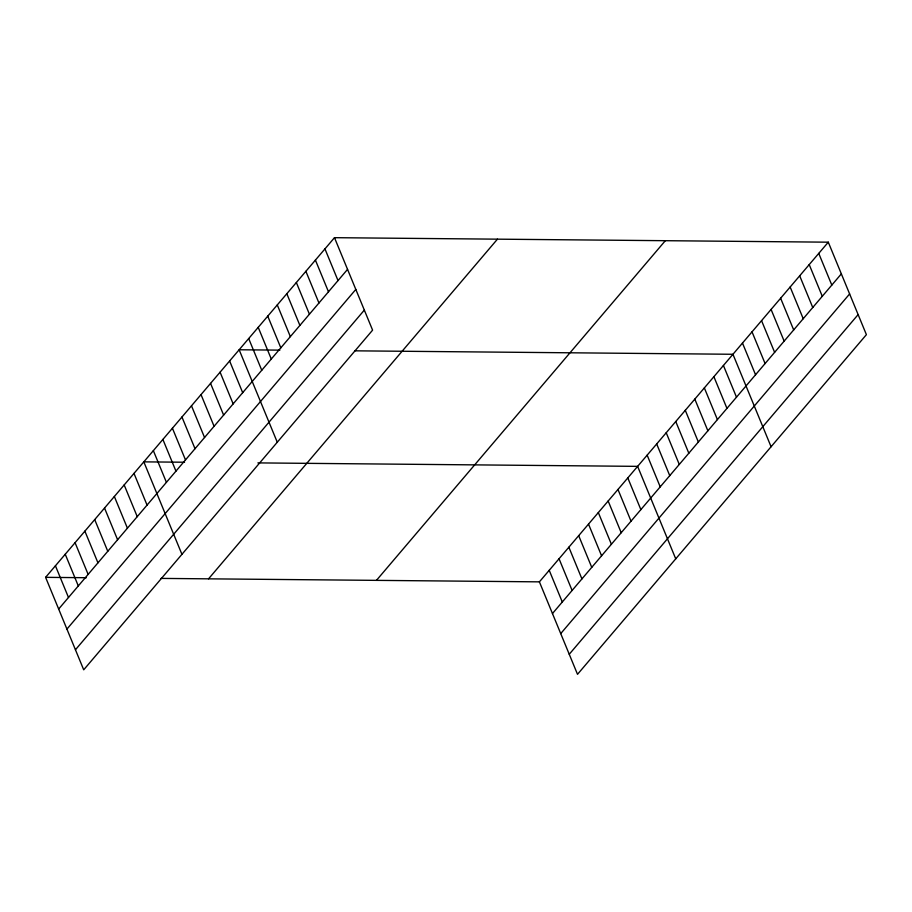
<?xml version="1.0" encoding="UTF-8"?>
<svg xmlns="http://www.w3.org/2000/svg" width="912" height="912" viewBox="0 0 912 912"><rect width="100%" height="100%" fill="white"/><g stroke="black" fill="none" stroke-linecap="round" stroke-linejoin="round"><path stroke-width="1.37" d="M334.487 237.679L372.598 330.144L83.71 669.818L45.6 577.342L334.487 237.679L828.29 242.182L866.4 334.658L577.513 674.321L539.402 581.856L828.29 242.182M58.664 609.034L347.552 269.371M66.929 629.098L355.817 289.423M75.445 649.766L364.333 310.091M208.552 578.835L497.439 239.161M376.451 580.363L665.327 240.7M552.467 613.548L841.354 273.874M560.732 633.601L849.619 293.938M569.248 654.269L858.135 314.594M279.893 350.14L239.149 349.763L277.271 442.24M354.574 350.824L732.952 354.278L771.073 446.743M184.555 462.224L143.822 461.86L181.933 554.325M257.891 462.897L637.625 466.363L675.735 558.839M45.6 577.342L86.344 577.718M161.025 578.402L539.402 581.856M818.748 253.388L831.812 285.091M809.218 264.605L822.282 296.297M799.687 275.812L812.752 307.504M790.157 287.018L803.221 318.71M780.615 298.224L793.679 329.927M771.085 309.442L784.149 341.134M761.554 320.648L774.619 352.34M752.024 331.854L765.088 363.546M742.482 343.06L755.546 374.764M723.421 365.484L736.486 397.176M713.891 376.69L726.955 408.382M704.349 387.896L717.413 419.6M694.819 399.114L707.883 430.806M685.288 410.32L698.353 442.012M675.758 421.526L688.822 453.218M666.216 432.733L679.28 464.436M656.686 443.95L669.75 475.642M647.155 455.156L660.22 486.848M627.798 477.911L640.862 509.614M617.971 489.459L631.036 521.162M608.156 501.007L621.22 532.711M598.329 512.555L611.393 544.259M588.514 524.104L601.578 555.807M578.687 535.663L591.751 567.355M568.86 547.211L581.924 578.903M559.045 558.76L572.109 590.452M549.218 570.308L562.282 602M324.957 248.885L338.021 280.577M315.415 260.091L328.48 291.783M305.885 271.297L318.949 303.001M296.354 282.515L309.419 314.207M286.824 293.721L299.888 325.413M277.282 304.927L290.347 336.619M267.752 316.133L280.816 347.837M258.221 327.351L271.286 359.043M248.691 338.557L261.755 370.249M229.619 360.97L242.683 392.673M220.088 372.187L233.153 403.879M210.558 383.393L223.622 415.085M201.016 394.6L214.081 426.292M191.486 405.806L204.55 437.509M181.955 417.023L195.02 448.715M172.425 428.23L185.489 459.922M162.883 439.436L175.948 471.128M153.353 450.642L166.417 482.345M133.996 473.408L147.06 505.1M124.18 484.956L137.245 516.648M114.353 496.504L127.418 528.196M104.538 508.052L117.591 539.744M94.711 519.601L107.776 551.293M84.884 531.149L97.949 562.841M75.069 542.697L88.133 574.389M65.242 554.245L78.307 585.937M55.427 565.793L68.491 597.485"/></g></svg>
